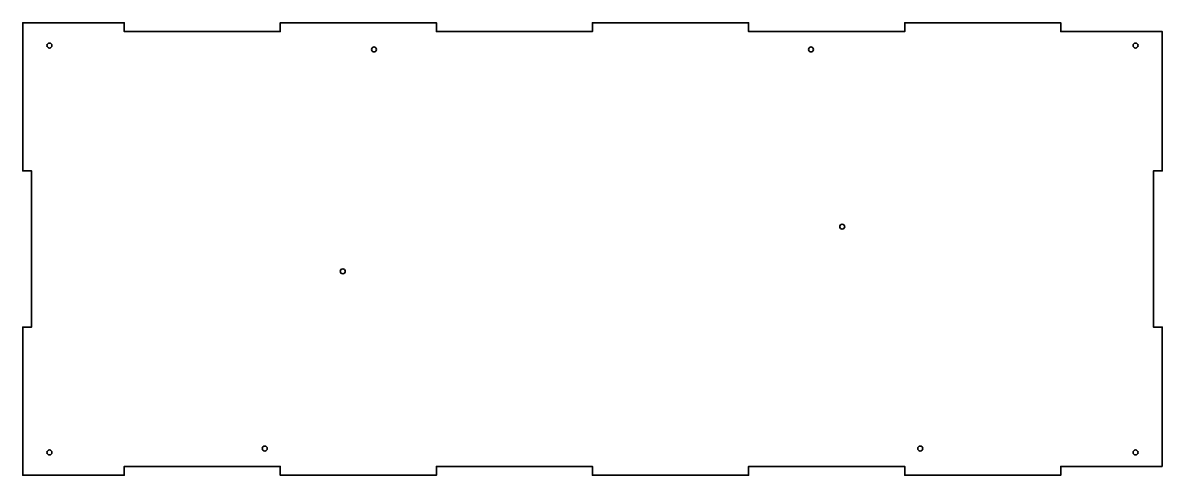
# Model space of a CAD drawing. Header units: inches. Extents: x 7 to 738, y -297 to -7.
import ezdxf

# ---------------------------------------------------------------- set-up
doc = ezdxf.new("R2010")
doc.units = ezdxf.units.IN
doc.header["$MEASUREMENT"] = 0
doc.layers.add('レイヤー 1', color=7, linetype='Continuous')

msp = doc.modelspace()

# ---------------------------------------------------------------- linework, layer by layer
at = {"layer": 'レイヤー 1', "color": 250, "lineweight": 35, "true_color": 0x322c2b}
for points, knots in [([(737.5, -291.85), (737.5, -291.85), (672.5, -291.85), (672.5, -291.85), (672.5, -291.85), (672.5, -297.45), (672.5, -297.45), (672.5, -297.45), (572.5, -297.45), (572.5, -297.45), (572.5, -297.45), (572.5, -291.85), (572.5, -291.85), (572.5, -291.85), (472.5, -291.85), (472.5, -291.85), (472.5, -291.85), (472.5, -297.45), (472.5, -297.45), (472.5, -297.45), (372.5, -297.45), (372.5, -297.45), (372.5, -297.45), (372.5, -291.85), (372.5, -291.85), (372.5, -291.85), (272.5, -291.85), (272.5, -291.85), (272.5, -291.85), (272.5, -297.45), (272.5, -297.45), (272.5, -297.45), (172.5, -297.45), (172.5, -297.45), (172.5, -297.45), (172.5, -291.85), (172.5, -291.85), (172.5, -291.85), (72.5, -291.85), (72.5, -291.85), (72.5, -291.85), (72.5, -297.45), (72.5, -297.45), (72.5, -297.45), (7.5, -297.45), (7.5, -297.45), (7.5, -297.45), (7.5, -202.45), (7.5, -202.45), (7.5, -202.45), (13.1, -202.45), (13.1, -202.45), (13.1, -202.45), (13.1, -102.45), (13.1, -102.45), (13.1, -102.45), (7.5, -102.45), (7.5, -102.45), (7.5, -102.45), (7.5, -7.45), (7.5, -7.45), (7.5, -7.45), (72.5, -7.45), (72.5, -7.45), (72.5, -7.45), (72.5, -13.05), (72.5, -13.05), (72.5, -13.05), (172.5, -13.05), (172.5, -13.05), (172.5, -13.05), (172.5, -7.45), (172.5, -7.45), (172.5, -7.45), (272.5, -7.45), (272.5, -7.45), (272.5, -7.45), (272.5, -13.05), (272.5, -13.05), (272.5, -13.05), (372.5, -13.05), (372.5, -13.05), (372.5, -13.05), (372.5, -7.45), (372.5, -7.45), (372.5, -7.45), (472.5, -7.45), (472.5, -7.45), (472.5, -7.45), (472.5, -13.05), (472.5, -13.05), (472.5, -13.05), (572.5, -13.05), (572.5, -13.05), (572.5, -13.05), (572.5, -7.45), (572.5, -7.45), (572.5, -7.45), (672.5, -7.45), (672.5, -7.45), (672.5, -7.45), (672.5, -13.05), (672.5, -13.05), (672.5, -13.05), (737.5, -13.05), (737.5, -13.05), (737.5, -13.05), (737.5, -102.45), (737.5, -102.45), (737.5, -102.45), (731.9, -102.45), (731.9, -102.45), (731.9, -102.45), (731.9, -202.45), (731.9, -202.45), (731.9, -202.45), (737.5, -202.45), (737.5, -202.45), (737.5, -202.45), (737.5, -291.85), (737.5, -291.85)], [0, 0, 0, 0, 1, 1, 1, 2, 2, 2, 3, 3, 3, 4, 4, 4, 5, 5, 5, 6, 6, 6, 7, 7, 7, 8, 8, 8, 9, 9, 9, 10, 10, 10, 11, 11, 11, 12, 12, 12, 13, 13, 13, 14, 14, 14, 15, 15, 15, 16, 16, 16, 17, 17, 17, 18, 18, 18, 19, 19, 19, 20, 20, 20, 21, 21, 21, 22, 22, 22, 23, 23, 23, 24, 24, 24, 25, 25, 25, 26, 26, 26, 27, 27, 27, 28, 28, 28, 29, 29, 29, 30, 30, 30, 31, 31, 31, 32, 32, 32, 33, 33, 33, 34, 34, 34, 35, 35, 35, 36, 36, 36, 37, 37, 37, 38, 38, 38, 39, 39, 39, 40, 40, 40, 40]), ([(26.2, -22.05), (26.2, -22.94), (25.48, -23.65), (24.6, -23.65), (23.72, -23.65), (23, -22.94), (23, -22.05), (23, -21.17), (23.72, -20.45), (24.6, -20.45), (25.48, -20.45), (26.2, -21.17), (26.2, -22.05)], [0, 0, 0, 0, 1, 1, 1, 2, 2, 2, 3, 3, 3, 4, 4, 4, 4]), ([(718.8, -22.05), (718.8, -22.94), (719.52, -23.65), (720.4, -23.65), (721.28, -23.65), (722, -22.94), (722, -22.05), (722, -21.17), (721.28, -20.45), (720.4, -20.45), (719.52, -20.45), (718.8, -21.17), (718.8, -22.05)], [0, 0, 0, 0, 1, 1, 1, 2, 2, 2, 3, 3, 3, 4, 4, 4, 4]), ([(232.5, -26.15), (231.62, -26.15), (230.9, -25.44), (230.9, -24.55), (230.9, -23.67), (231.62, -22.95), (232.5, -22.95), (233.38, -22.95), (234.1, -23.67), (234.1, -24.55), (234.1, -25.44), (233.38, -26.15), (232.5, -26.15)], [0, 0, 0, 0, 1, 1, 1, 2, 2, 2, 3, 3, 3, 4, 4, 4, 4]), ([(512.5, -26.15), (511.62, -26.15), (510.9, -25.44), (510.9, -24.55), (510.9, -23.67), (511.62, -22.95), (512.5, -22.95), (513.38, -22.95), (514.1, -23.67), (514.1, -24.55), (514.1, -25.44), (513.38, -26.15), (512.5, -26.15)], [0, 0, 0, 0, 1, 1, 1, 2, 2, 2, 3, 3, 3, 4, 4, 4, 4]), ([(534.1, -138.15), (534.1, -139.03), (533.38, -139.75), (532.5, -139.75), (531.62, -139.75), (530.9, -139.03), (530.9, -138.15), (530.9, -137.27), (531.62, -136.55), (532.5, -136.55), (533.38, -136.55), (534.1, -137.27), (534.1, -138.15)], [0, 0, 0, 0, 1, 1, 1, 2, 2, 2, 3, 3, 3, 4, 4, 4, 4]), ([(214.1, -166.75), (214.1, -167.63), (213.38, -168.35), (212.5, -168.35), (211.62, -168.35), (210.9, -167.63), (210.9, -166.75), (210.9, -165.87), (211.62, -165.15), (212.5, -165.15), (213.38, -165.15), (214.1, -165.87), (214.1, -166.75)], [0, 0, 0, 0, 1, 1, 1, 2, 2, 2, 3, 3, 3, 4, 4, 4, 4]), ([(26.2, -282.85), (26.2, -281.97), (25.48, -281.25), (24.6, -281.25), (23.72, -281.25), (23, -281.97), (23, -282.85), (23, -283.74), (23.72, -284.45), (24.6, -284.45), (25.48, -284.45), (26.2, -283.74), (26.2, -282.85)], [0, 0, 0, 0, 1, 1, 1, 2, 2, 2, 3, 3, 3, 4, 4, 4, 4]), ([(162.5, -278.75), (163.38, -278.75), (164.1, -279.47), (164.1, -280.35), (164.1, -281.24), (163.38, -281.95), (162.5, -281.95), (161.62, -281.95), (160.9, -281.24), (160.9, -280.35), (160.9, -279.47), (161.62, -278.75), (162.5, -278.75)], [0, 0, 0, 0, 1, 1, 1, 2, 2, 2, 3, 3, 3, 4, 4, 4, 4]), ([(582.5, -278.75), (583.38, -278.75), (584.1, -279.47), (584.1, -280.35), (584.1, -281.24), (583.38, -281.95), (582.5, -281.95), (581.62, -281.95), (580.9, -281.24), (580.9, -280.35), (580.9, -279.47), (581.62, -278.75), (582.5, -278.75)], [0, 0, 0, 0, 1, 1, 1, 2, 2, 2, 3, 3, 3, 4, 4, 4, 4]), ([(718.8, -282.85), (718.8, -281.97), (719.52, -281.25), (720.4, -281.25), (721.28, -281.25), (722, -281.97), (722, -282.85), (722, -283.74), (721.28, -284.45), (720.4, -284.45), (719.52, -284.45), (718.8, -283.74), (718.8, -282.85)], [0, 0, 0, 0, 1, 1, 1, 2, 2, 2, 3, 3, 3, 4, 4, 4, 4])]:
    msp.add_open_spline(points, degree=3, knots=knots, dxfattribs=at)

doc.saveas('drawing.dxf')
